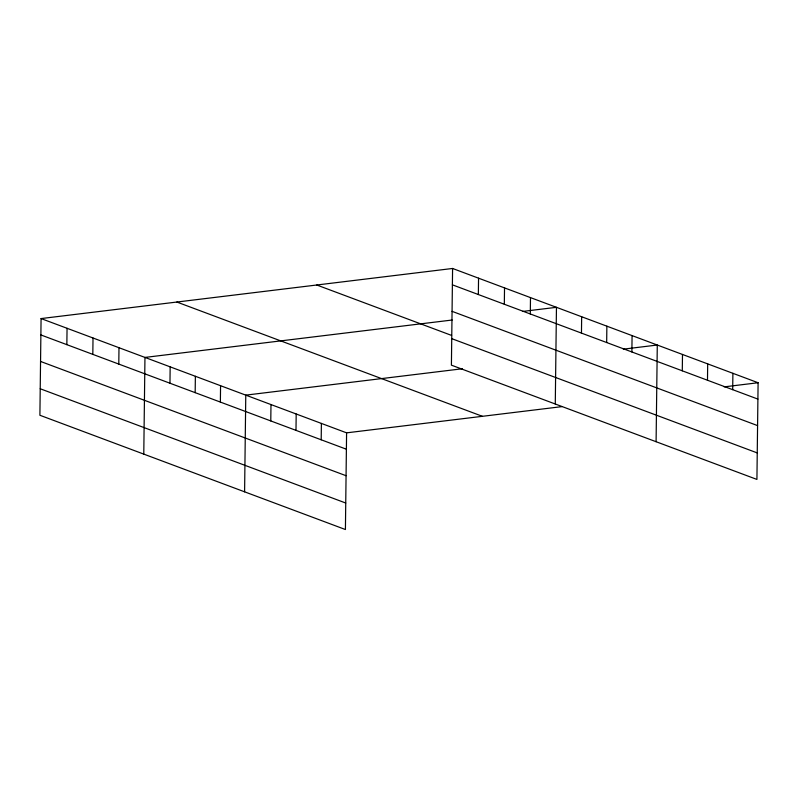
<?xml version="1.0" encoding="UTF-8"?>
<svg xmlns="http://www.w3.org/2000/svg" width="798" height="798" viewBox="0 0 798 798"><rect width="100%" height="100%" fill="white"/><g stroke="black" fill="none" stroke-linecap="round" stroke-linejoin="round"><path stroke-width="1.2" d="M41.077 318.572L39.9 415.259L345.414 529.533L346.591 432.845L41.077 318.572L452.586 268.467L758.1 382.741L756.923 479.428L451.409 365.155L452.586 268.467M66.852 344.656L67.052 328.287M92.817 354.362L93.017 338.003M118.792 364.078L118.992 347.719M143.78 454.112L144.957 357.424L452.187 320.018M169.964 383.22L170.164 366.861M195.171 392.646L195.37 376.287M220.368 402.072L220.567 385.713M244.597 491.827L245.774 395.14L462.381 368.756M270.781 420.925L270.981 404.566M295.988 430.361L296.188 413.992M321.195 439.788L321.394 423.419M478.351 294.542L478.551 278.173M504.326 304.257L504.526 287.888M530.291 313.963L530.49 297.604M555.278 404.007L556.455 307.32L522.51 311.449M581.463 333.105L581.662 316.746M606.67 342.532L606.869 326.173M631.876 351.958L632.076 335.599M656.096 441.713L657.283 345.025L623.328 349.165M682.29 370.821L682.49 354.452M707.487 380.247L707.686 363.878M732.694 389.673L732.893 373.304M346.591 432.845L562.001 406.621M724.155 386.87L758.1 382.741M452.386 284.826L757.9 399.1M452.057 311.34L757.571 425.603M316.786 285.006L451.598 335.419M451.728 338.641L757.242 452.915M176.877 302.043L482.391 416.307M40.878 334.941L346.392 449.214M40.558 361.444L346.073 475.718M40.219 388.756L345.743 503.029"/></g></svg>
